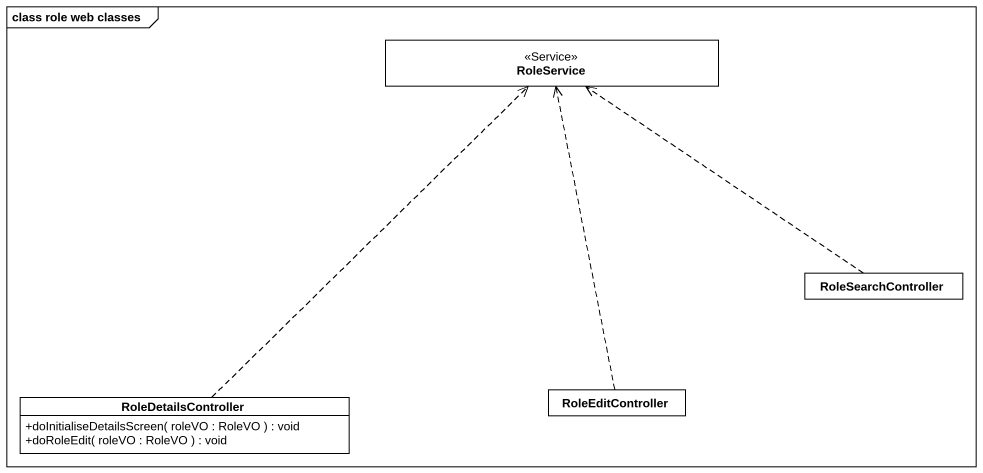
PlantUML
@startuml
mainframe class role web classes
hide circle
hide empty members
skinparam classAttributeIconSize 0
class RoleService <<Service>>
class RoleSearchController
class RoleDetailsController {
  +doInitialiseDetailsScreen( roleVO : RoleVO ) : void
  +doRoleEdit( roleVO : RoleVO ) : void
}
class RoleEditController
RoleSearchController .up.> RoleService
RoleDetailsController .up.> RoleService
RoleEditController .up.> RoleService
@enduml
